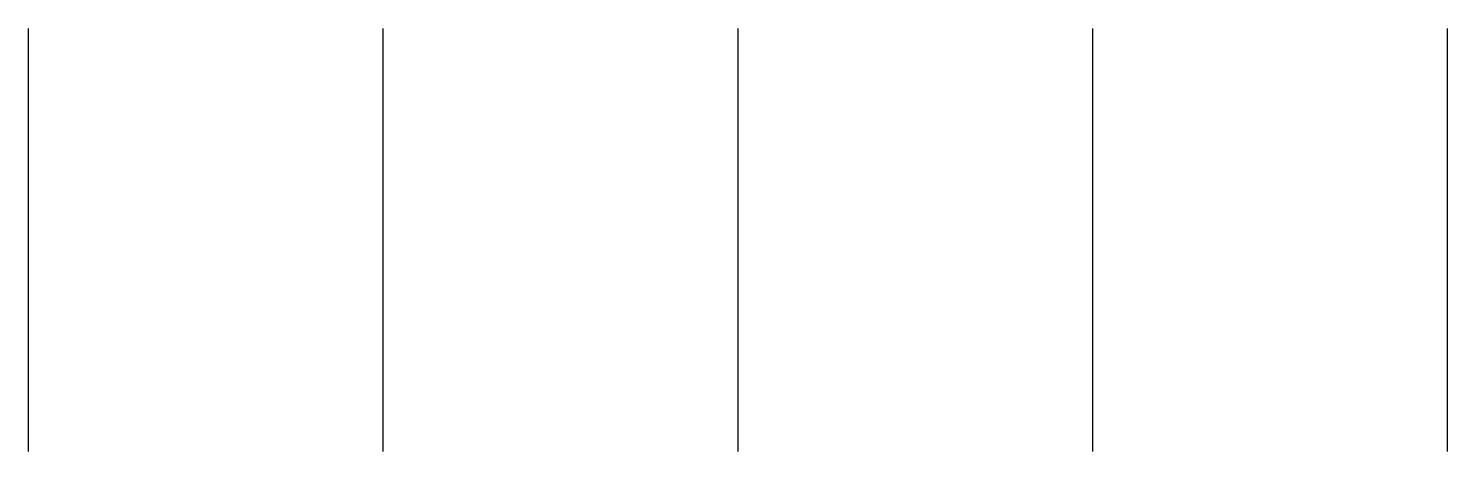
# Model space of a CAD drawing. Header units: inches. Extents: x 0.92 to 4.28, y 0.48 to 1.48.
import ezdxf

# ---------------------------------------------------------------- set-up
doc = ezdxf.new("R2010")
doc.units = ezdxf.units.IN
doc.header["$MEASUREMENT"] = 0
doc.layers.get('0').update_dxf_attribs({"color": 5})

# ---------------------------------------------------------------- blocks, each defined once
blk = doc.blocks.new('*U4')
at = {"color": 0}
for p, q in [((0, 0), (0, 1)), ((0.8378, 0), (0.8378, 1)), ((1.6757, 0), (1.6757, 1)), ((2.5135, 0), (2.5135, 1)), ((3.3513, 0), (3.3513, 1))]:
    blk.add_line(p, q, dxfattribs=at)

msp = doc.modelspace()

# ---------------------------------------------------------------- block references
msp.add_blockref('*U4', (0.9242, 0.4773))

doc.saveas('drawing.dxf')
